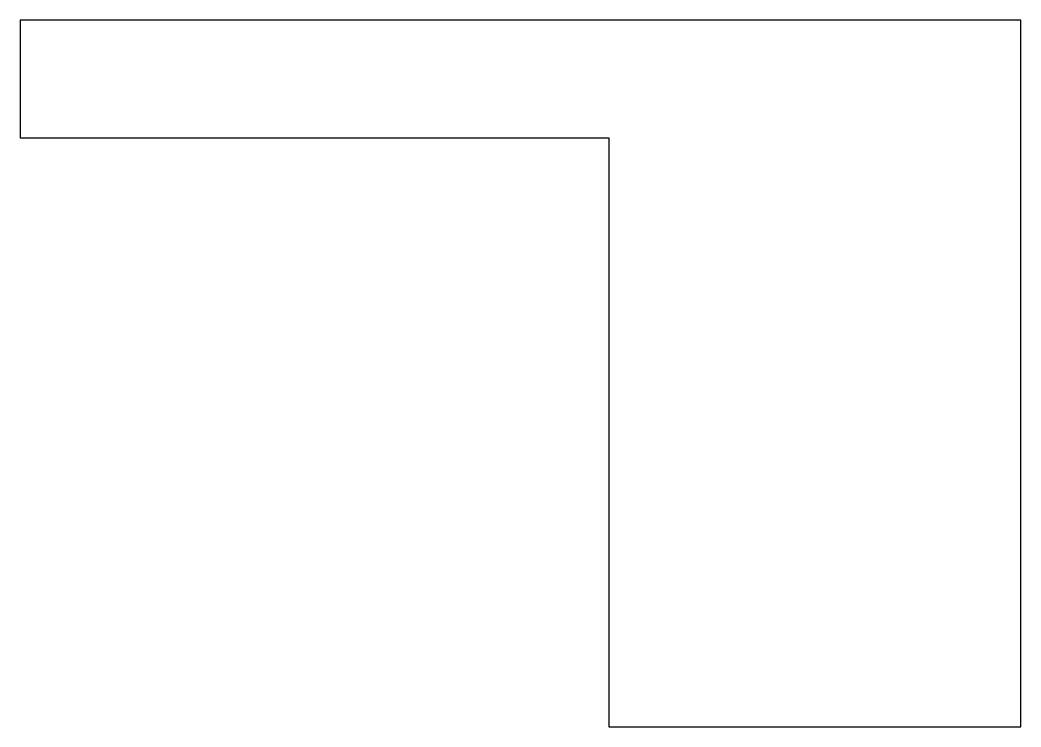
# Model space of a CAD drawing. Header units: metres. Extents: x 11 to 28, y -12 to 0.
import ezdxf

# ---------------------------------------------------------------- set-up
doc = ezdxf.new("R2010")
doc.units = ezdxf.units.M

msp = doc.modelspace()

# ---------------------------------------------------------------- linework, layer by layer
at = {"layer": 'PARAMETRIX'}
for p, q in [((28, 0), (11, 0)), ((11, 0), (11, -2)), ((28, -12), (28, 0)), ((11, -2), (21, -2)), ((21, -2), (21, -12)), ((21, -12), (28, -12))]:
    msp.add_line(p, q, dxfattribs=at)

doc.saveas('drawing.dxf')
